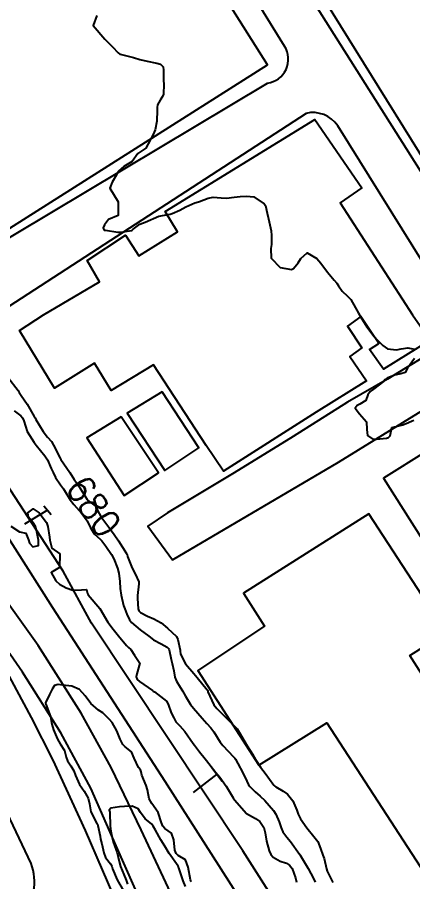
# Model space of a CAD drawing. Header units: metres. Extents: x 292545 to 299085, y 7450245 to 7463078.
# Drawn here: x 296736.6 to 296795, y 7454166.3 to 7454293.8 of the extents above; entities that cross this region are included whole.
import ezdxf
from ezdxf.enums import TextEntityAlignment as Align

# ---------------------------------------------------------------- set-up
doc = ezdxf.new("R2010")
doc.units = ezdxf.units.M
for name, color, linetype in [('Cotas', 45, 'Continuous'), ('Curvas de Nivel 1m', 11, 'Continuous'), ('Curvas de Nivel 5m', 15, 'Continuous'), ('Edificações', 30, 'Continuous'), ('Linha Férrea', 20, 'Continuous'), ('Pórtico', 62, 'Continuous'), ('Vias Primárias', 230, 'Continuous')]:
    doc.layers.add(name, color=color, linetype=linetype)
doc.styles.add('Style-STANDARD', font='STANDARD.shx')

msp = doc.modelspace()

# ---------------------------------------------------------------- linework, layer by layer
at = {"layer": 'Curvas de Nivel 1m', "flags": 128}
for points, elevation in [([(296748.34, 7454294.1), (296747.79, 7454292.64), (296749.52, 7454290.62), (296749.77, 7454290.37), (296750.63, 7454289.48), (296751.47, 7454288.59), (296751.75, 7454288.42), (296751.99, 7454288.34), (296753.74, 7454287.89), (296754.67, 7454287.63), (296755.74, 7454287.36), (296757.2, 7454287.06), (296757.73, 7454286.92), (296758.13, 7454286.52), (296758.19, 7454286.05), (296758.19, 7454284.52), (296758.22, 7454283.99), (296758.17, 7454282.52), (296758.03, 7454282.16), (296757.67, 7454281.6), (296757.27, 7454280.91), (296757.24, 7454280.53), (296757.26, 7454280.14), (296757.17, 7454278.53), (296756.92, 7454277.22), (296756.64, 7454276.53), (296755.58, 7454274.55), (296754.38, 7454273.76), (296753.56, 7454272.57), (296752.3, 7454271.84), (296751.54, 7454271.12), (296751.32, 7454270.81), (296751.22, 7454270.6), (296750.59, 7454269.54), (296750.23, 7454268.61), (296751.49, 7454266.6), (296751.46, 7454264.6), (296750.08, 7454263.99), (296749.45, 7454263.22), (296749.29, 7454262.77), (296749.31, 7454262.62), (296749.44, 7454262.46), (296749.63, 7454262.43), (296751.44, 7454262.15), (296751.88, 7454262.15), (296753.44, 7454262.41), (296753.56, 7454262.45), (296753.69, 7454262.57), (296754.7, 7454263.3), (296755.45, 7454263.61), (296757.46, 7454264.52), (296759.17, 7454264.8), (296759.47, 7454264.88), (296760.59, 7454265.37), (296761.48, 7454265.89), (296762.8, 7454266.46), (296763.33, 7454266.6), (296763.49, 7454266.66), (296764.75, 7454267.18), (296765.5, 7454267.3), (296766.69, 7454267.22), (296767.49, 7454267.18), (296768.6, 7454267.29), (296769.5, 7454267.4), (296770.41, 7454267.46), (296771.5, 7454267.34), (296773.04, 7454266.34), (296773.22, 7454266.07), (296773.47, 7454264.95), (296773.61, 7454264.33), (296773.67, 7454264.12), (296774.08, 7454262.32), (296774.11, 7454261.65), (296774.09, 7454260.32), (296774.01, 7454259.72), (296774.06, 7454258.32), (296775.37, 7454256.92), (296777.04, 7454256.62), (296777.37, 7454256.8), (296778.03, 7454257.63), (296778.46, 7454258.27), (296779.4, 7454259.09), (296780.81, 7454258.25), (296781.38, 7454257.59), (296782.38, 7454256.23), (296783.35, 7454255.08), (296783.77, 7454254.64), (296784.01, 7454254.21), (296784.56, 7454253.43), (296785.33, 7454252.72), (296785.82, 7454252.19), (296786.49, 7454251), (296786.93, 7454250.17), (296787.29, 7454249.59), (296788.19, 7454248.16), (296789.25, 7454246.74), (296789.82, 7454246.14), (296790.54, 7454245.44), (296791.23, 7454244.93), (296792.54, 7454244.8), (296793.23, 7454244.92), (296794.25, 7454245.1), (296795.23, 7454244.88)], 679), ([(296795.22, 7454243.49), (296794.18, 7454242.09), (296793.85, 7454241.43), (296793.19, 7454241.24), (296792.26, 7454241.03), (296791.18, 7454240.59), (296790.89, 7454240.41), (296790.62, 7454240.13), (296789.16, 7454238.99), (296788.65, 7454238.66), (296788.34, 7454238.16), (296788.01, 7454237.29), (296787.14, 7454236.75), (296786.74, 7454236.57), (296786.44, 7454236.18), (296787.12, 7454235.36), (296788.11, 7454234.16), (296788.2, 7454233.05), (296788.26, 7454232.16), (296789.07, 7454231.62), (296789.6, 7454231.62), (296791.08, 7454231.74), (296791.36, 7454231.83), (296791.63, 7454232.11), (296791.87, 7454233.33), (296793.1, 7454233.63), (296793.48, 7454233.72), (296794.35, 7454234.09), (296794.87, 7454234.32), (296795.11, 7454234.4)], 679), ([(296736.14, 7454235.79), (296737.12, 7454235.03), (296737.36, 7454234.76), (296737.57, 7454234.29), (296738.04, 7454232.75), (296739.07, 7454231.12), (296739.36, 7454230.74), (296740.64, 7454229.13), (296740.95, 7454228.72), (296741.03, 7454228.57), (296741.6, 7454227.3), (296741.89, 7454226.71), (296742.25, 7454225.94), (296742.99, 7454224.89), (296743.14, 7454224.69), (296743.4, 7454224.28), (296744.41, 7454222.68), (296744.96, 7454221.99), (296746.12, 7454220.66), (296746.93, 7454219.55), (296747.37, 7454218.64), (296747.93, 7454217.66), (296748.89, 7454216.8), (296749.08, 7454216.62), (296749.67, 7454215.83), (296750.52, 7454214.6), (296750.86, 7454213.94), (296751.37, 7454212.59), (296751.57, 7454211.86), (296751.74, 7454210.59), (296751.8, 7454209.6), (296751.94, 7454208.59), (296752.29, 7454207.07), (296752.46, 7454206.58), (296752.77, 7454205.8), (296753.15, 7454204.97), (296753.45, 7454204.57), (296754.74, 7454203.49), (296756, 7454202.54), (296756.72, 7454202.03), (296757.81, 7454201.42), (296758.71, 7454200.91), (296758.92, 7454200.72), (296759.02, 7454200.51), (296759.29, 7454199.1), (296759.44, 7454198.5), (296759.71, 7454197.45), (296759.87, 7454196.49), (296760.08, 7454195.92), (296760.64, 7454195.04), (296760.98, 7454194.48), (296761.42, 7454193.68), (296762.14, 7454192.46), (296762.6, 7454191.91), (296763.9, 7454190.45), (296764.58, 7454189.65), (296765.15, 7454189.01), (296765.6, 7454188.42), (296766.54, 7454186.93), (296766.94, 7454186.41), (296768.52, 7454184.77), (296768.69, 7454184.56), (296768.79, 7454184.39), (296769.12, 7454183.77), (296769.87, 7454182.38), (296770.47, 7454181.16), (296770.74, 7454180.64), (296770.93, 7454180.36), (296771.68, 7454179.57), (296772.45, 7454178.94), (296773.12, 7454178.33), (296774.42, 7454176.85), (296774.76, 7454176.31), (296775.25, 7454175.16), (296775.55, 7454174.3), (296775.79, 7454173.7), (296776.38, 7454172.92), (296776.9, 7454172.28), (296778.24, 7454170.38), (296778.31, 7454170.27), (296778.33, 7454170.26), (296778.34, 7454170.23), (296779.54, 7454168.26), (296780.3, 7454166.82), (296780.58, 7454166.25)], 681), ([(296735.62, 7454218.78), (296736.91, 7454217.96), (296737.87, 7454217.72), (296738.25, 7454216.75), (296738.39, 7454216.25), (296738.88, 7454215.73), (296739.71, 7454215.91), (296739.73, 7454216.73), (296739.45, 7454218.19), (296739.29, 7454218.74), (296738.92, 7454219.28), (296738.27, 7454220.08), (296738.13, 7454220.75), (296738.95, 7454221.34), (296739.81, 7454220.73), (296740.92, 7454219.3), (296741.12, 7454218.72), (296741.35, 7454217.17), (296741.41, 7454216.71), (296741.7, 7454215.53), (296742.87, 7454214.7), (296742.84, 7454212.7), (296741.61, 7454211.93), (296742.27, 7454210.71), (296742.82, 7454210.2), (296743.83, 7454209.7), (296744.81, 7454209.31), (296746.08, 7454209.39), (296746.81, 7454209.41), (296746.98, 7454208.82), (296747.05, 7454208.65), (296748.77, 7454206.62), (296749.94, 7454204.61), (296750.74, 7454203.56), (296751.53, 7454202.59), (296752.71, 7454201.15), (296753.01, 7454200.88), (296753.33, 7454200.57), (296753.88, 7454199.75), (296754.68, 7454198.55), (296754.22, 7454197), (296754.16, 7454196.56), (296754.27, 7454196.17), (296754.65, 7454195.88), (296756.54, 7454194.53), (296756.63, 7454194.46), (296756.84, 7454194.32), (296758.61, 7454192.94), (296758.85, 7454192.51), (296759.32, 7454191.23), (296759.68, 7454190.49), (296760.01, 7454189.92), (296760.57, 7454189.3), (296761.34, 7454188.47), (296762.54, 7454186.73), (296762.73, 7454186.46), (296763.48, 7454185.5), (296764.34, 7454184.44), (296764.51, 7454184.23), (296765.92, 7454182.42), (296766.17, 7454182.1), (296766.48, 7454181.75), (296767.43, 7454180.4), (296768.45, 7454178.71), (296768.67, 7454178.39), (296770.41, 7454176.37), (296771.73, 7454175.67), (296772.4, 7454175.21), (296772.99, 7454174.33), (296773.19, 7454173.53), (296773.37, 7454172.33), (296773.77, 7454170.9), (296774.01, 7454170.32), (296774.34, 7454169.96), (296775.41, 7454169.38), (296776.33, 7454169.06), (296776.79, 7454168.76), (296777.14, 7454168.29), (296777.66, 7454166.92), (296777.79, 7454166.28)], 682), ([(296762.29, 7454166.29), (296762.22, 7454166.39), (296762.19, 7454166.46), (296762.16, 7454166.6), (296761.83, 7454168.47), (296761.4, 7454169.54), (296760.34, 7454170.2), (296760.04, 7454170.49), (296759.86, 7454170.98), (296759.71, 7454172.49), (296759.37, 7454173.48), (296758.39, 7454174.18), (296758.08, 7454174.51), (296757.89, 7454175.03), (296757.37, 7454176.52), (296756.43, 7454177.87), (296756.05, 7454178.54), (296755.79, 7454179.87), (296755.62, 7454180.54), (296754.99, 7454182.05), (296754.87, 7454182.55), (296754.78, 7454182.84), (296754.5, 7454183.17), (296753.83, 7454184.57), (296753.44, 7454185.48), (296752.53, 7454186.24), (296752.16, 7454186.58), (296751.77, 7454187.36), (296751.27, 7454188.59), (296750.58, 7454189.82), (296750.22, 7454190.24), (296749.88, 7454190.61), (296749.2, 7454191.24), (296748.59, 7454191.64), (296747.45, 7454192.64), (296746.62, 7454193.73), (296745.78, 7454194.66), (296744.64, 7454195.19), (296743.29, 7454195.34), (296742.64, 7454195.41), (296742.09, 7454195.25), (296741.75, 7454194.71), (296741.37, 7454193.96), (296740.78, 7454192.72), (296740.83, 7454192.5), (296741.49, 7454190.71), (296741.71, 7454189.57), (296741.96, 7454188.71), (296742.54, 7454187.35), (296742.94, 7454186.69), (296743.54, 7454185.7), (296743.83, 7454184.68), (296744.01, 7454184.18), (296744.5, 7454183.42), (296744.92, 7454182.67), (296745.17, 7454181.98), (296745.76, 7454180.66), (296746.45, 7454179.68), (296747.06, 7454178.64), (296747.23, 7454177.84), (296747.43, 7454176.64), (296748.39, 7454174.81), (296748.47, 7454174.7), (296748.49, 7454174.63), (296748.81, 7454173.05), (296748.9, 7454172.62), (296749.07, 7454171.91), (296749.37, 7454170.61), (296749.61, 7454169.88), (296750.33, 7454168.97), (296750.54, 7454168.6), (296750.67, 7454168.24), (296751.34, 7454166.59), (296752.28, 7454164.96)], 682), ([(296761.41, 7454165.6), (296761.07, 7454166.48), (296760.42, 7454168.38), (296760.4, 7454168.49), (296760.37, 7454168.54), (296760.32, 7454168.6), (296759.01, 7454170.5), (296758.36, 7454171.58), (296757.78, 7454172.52), (296756.97, 7454173.94), (296756.65, 7454174.53), (296756.4, 7454174.88), (296755.47, 7454175.61), (296754.77, 7454176.55), (296754.42, 7454177.06), (296753.54, 7454177.46), (296752.43, 7454177.43), (296751.66, 7454177.36), (296750.42, 7454177.17), (296750.14, 7454176.88), (296750.24, 7454176.6), (296750.27, 7454176.46), (296750.29, 7454174.6), (296750.3, 7454174.51), (296750.38, 7454173.79), (296750.63, 7454172.6), (296750.76, 7454172.2), (296751.32, 7454170.59), (296751.61, 7454169.31), (296751.83, 7454168.58), (296752.31, 7454167.39), (296752.64, 7454166.58), (296752.88, 7454165.99)], 681)]:
    msp.add_lwpolyline(points, dxfattribs=dict(at, elevation=elevation))
at = {"layer": 'Curvas de Nivel 5m', "elevation": 680, "flags": 128}
msp.add_lwpolyline([(296735.18, 7454240.73), (296736.72, 7454238.77), (296736.88, 7454238.5), (296737.15, 7454238.06), (296738.05, 7454236.75), (296739.11, 7454234.93), (296739.21, 7454234.74), (296739.35, 7454234.5), (296740.42, 7454232.73), (296741.07, 7454231.9), (296741.64, 7454231.28), (296741.95, 7454230.71), (296742.92, 7454228.8), (296742.99, 7454228.69), (296743.01, 7454228.66), (296743.03, 7454228.62), (296744.33, 7454226.68), (296745, 7454225.66), (296745.66, 7454224.66), (296746.9, 7454222.71), (296746.94, 7454222.65), (296746.96, 7454222.63), (296748.08, 7454221.76), (296748.7, 7454220.62), (296748.94, 7454220.18), (296750.13, 7454218.61), (296750.9, 7454217.55), (296751.55, 7454216.59), (296752.73, 7454214.73), (296752.79, 7454214.58), (296752.87, 7454214.32), (296753.53, 7454212.57), (296754.01, 7454211.74), (296754.51, 7454210.55), (296754.52, 7454210.26), (296754.32, 7454208.56), (296754.32, 7454208.09), (296754.43, 7454206.56), (296754.52, 7454206.3), (296754.77, 7454206.03), (296755.8, 7454205.5), (296756.76, 7454205.1), (296757.81, 7454204.52), (296758.74, 7454203.72), (296760.08, 7454202.49), (296760.31, 7454202.08), (296760.61, 7454200.48), (296760.62, 7454200.4), (296760.7, 7454199.87), (296761.43, 7454198.47), (296762.66, 7454197.02), (296763.15, 7454196.46), (296764.63, 7454194.65), (296764.73, 7454194.53), (296764.72, 7454194.44), (296764.73, 7454194.34), (296765.58, 7454192.43), (296766.04, 7454191.86), (296766.59, 7454191.33), (296767.51, 7454190.4), (296768.57, 7454189.36), (296769.06, 7454188.87), (296769.36, 7454188.38), (296770.53, 7454186.36), (296771.29, 7454185.13), (296771.73, 7454184.35), (296772.5, 7454183.22), (296773.17, 7454182.33), (296774.47, 7454180.58), (296774.58, 7454180.44), (296774.75, 7454180.32), (296775.85, 7454179.69), (296776.45, 7454179.25), (296777.25, 7454178.28), (296777.84, 7454176.86), (296778.05, 7454176.27), (296778.41, 7454175.62), (296779.33, 7454174.26), (296780.37, 7454173), (296780.97, 7454172.24), (296781.34, 7454171.22), (296781.68, 7454170.23), (296781.87, 7454169.76), (296782.23, 7454168.22), (296782.32, 7454167.87), (296783.15, 7454166.21)], dxfattribs=at)
at = {"layer": 'Edificações'}
for points in [[(296859.86, 7454249.95), (296807.25, 7454331.05), (296773.85, 7454309.38), (296810.82, 7454249.95)], [(296740.47, 7454249.95), (296748.74, 7454254.83), (296746.89, 7454257.95), (296752.55, 7454261.68), (296754.54, 7454258.67), (296760.26, 7454262.2), (296758.43, 7454265.17), (296780.51, 7454278.78), (296787.46, 7454268.67), (296784.24, 7454266.47), (296794.9, 7454249.95)], [(296794.9, 7454249.95), (296797.52, 7454246.22), (296790.62, 7454241.92), (296788.58, 7454244.82), (296789.95, 7454245.72), (296787.31, 7454249.71), (296785.33, 7454248.28), (296787.44, 7454245.09), (296785.65, 7454243.8), (296788.13, 7454240.23), (296780.71, 7454235.61), (296767.05, 7454226.89), (296764.49, 7454230.65), (296756.72, 7454242.57), (296750.47, 7454238.79), (296747.97, 7454242.8), (296742.11, 7454239.14), (296736.9, 7454247.64), (296740.47, 7454249.95)]]:
    msp.add_lwpolyline(points, dxfattribs=at)
for points in [[(296754.29, 7454317.3), (296711.21, 7454290.07), (296730.46, 7454259.61), (296773.54, 7454286.83)], [(296757.99, 7454238.61), (296752.82, 7454235.46), (296758.38, 7454226.98), (296763.39, 7454230.35)], [(296751.92, 7454234.92), (296746.84, 7454231.8), (296752.37, 7454223.29), (296757.44, 7454226.62)], [(296814.56, 7454188.4), (296819.46, 7454180.74), (296832.26, 7454188.74), (296803.51, 7454233.93), (296790.63, 7454225.84), (296809.32, 7454196.41), (296800.23, 7454190.74), (296794.52, 7454199.68), (296799.9, 7454203.09), (296788.46, 7454220.58), (296769.99, 7454208.88), (296773.1, 7454204), (296763.24, 7454197.48), (296772.23, 7454183.51), (296782.28, 7454189.78), (296797.32, 7454166.63), (296810.42, 7454174.87), (296805.59, 7454182.91)]]:
    msp.add_lwpolyline(points, close=True, dxfattribs=at)
at = {"layer": 'Linha Férrea', "linetype": 'Continuous'}
for points in [[(296609.89, 7454410.99), (296628.63, 7454382.18), (296650.56, 7454347.76), (296671.87, 7454315.12), (296691.55, 7454284.98), (296714.32, 7454249.85), (296718.57, 7454243.23), (296730.63, 7454224.26), (296741.77, 7454206.8), (296758.39, 7454181.15), (296774.9, 7454155.28), (296789.69, 7454132.19), (296801.76, 7454113.01), (296812.99, 7454095.34), (296829.77, 7454069.27), (296849.15, 7454038.21), (296869.37, 7454004.52), (296888.14, 7453970.96), (296899.21, 7453948.97), (296911.12, 7453924.01), (296921.51, 7453898.63)], [(296787.2, 7454143.7), (296769.88, 7454170.87), (296747.53, 7454204.45), (296743.36, 7454212.12), (296730.41, 7454231.94), (296718.89, 7454250.11), (296707.9, 7454266.84), (296693.05, 7454290.23), (296678.94, 7454311.29), (296664.4, 7454334.32), (296650.88, 7454354.79)]]:
    msp.add_lwpolyline(points, dxfattribs=at)
at = {"layer": 'Pórtico'}
for points in [[(296741.04, 7454221.14), (296737.66, 7454219.09)], [(296740.51, 7454221.78), (296741.58, 7454220.49)], [(296765.25, 7454183.21), (296766.81, 7454181.17)], [(296766.05, 7454182.17), (296762.55, 7454179.49)]]:
    msp.add_lwpolyline(points, dxfattribs=at)
at = {"layer": 'Vias Primárias'}
for points in [[(296801.27, 7454249.95), (296783.88, 7454277.83, 0.310531), (296779.21, 7454279.67), (296735.36, 7454251.17), (296730.89, 7454258.65), (296773.52, 7454284.1, 0.537852), (296776.05, 7454289.57), (296760.27, 7454315.12, 0.519067), (296752.97, 7454318.12), (296709.59, 7454290.44), (296705.73, 7454296.76), (296749.37, 7454323.39, 0.499759), (296752.31, 7454329.68), (296748.02, 7454337.74), (296721.5, 7454386.47), (296716, 7454399.42)], [(296809.55, 7454249.95), (296772.42, 7454308.61, -0.460557), (296773.91, 7454313.43), (296803.73, 7454332.16, -0.40875), (296812.22, 7454330.3), (296834.6, 7454295.42), (296855.12, 7454263.64), (296863.62, 7454249.95)], [(296801.27, 7454249.95, -0.212045), (296799.19, 7454245.33), (296791.23, 7454240.46), (296785.35, 7454237.05), (296777.31, 7454232), (296768.6, 7454226.66), (296758.76, 7454220.74), (296755.84, 7454218.79), (296759.51, 7454213.8), (296784.02, 7454228.21), (296806.58, 7454242.13), (296814.67, 7454229.35), (296819.56, 7454221.43), (296825.1, 7454212.72), (296830.67, 7454203.79), (296837.55, 7454193.46, -0.293038), (296838.66, 7454186.96, -0.164548), (296836.4, 7454184.17), (296817.85, 7454172.67), (296799, 7454160.64)]]:
    msp.add_lwpolyline(points, format="xyb", dxfattribs=at)
at = {"layer": 'Vias Primárias', "elevation": 699.43}
msp.add_lwpolyline([(296738.63, 7454169.01), (296734.23, 7454178.36), (296726.74, 7454193.53), (296719.84, 7454207.12), (296712.1, 7454219.66), (296704.04, 7454231.49), (296692.84, 7454245.31), (296688.59, 7454249.95)], dxfattribs=at)
at = {"layer": 'Vias Primárias'}
for points in [[(296760.35, 7454162.33), (296754.87, 7454174), (296750.47, 7454183.18), (296746.04, 7454191.19), (296739.67, 7454201.18), (296729.91, 7454214.78), (296718.45, 7454230.67), (296710.44, 7454240.89), (296702.09, 7454249.95)], [(296760.87, 7454149.76), (296751.21, 7454171.61), (296747.45, 7454180.12), (296743.03, 7454188.3), (296737.34, 7454197.26), (296730.88, 7454206.54), (296724.62, 7454215.96), (296720.48, 7454222.01), (296725.35, 7454213.83), (296730.01, 7454206.02), (296734.68, 7454197.99), (296738.65, 7454190.57), (296741.86, 7454184.25), (296746.6, 7454173.89), (296751.64, 7454162.27)]]:
    msp.add_lwpolyline(points, dxfattribs=at)
at = {"layer": 'Vias Primárias', "elevation": 699.43}
msp.add_lwpolyline([(296615.68, 7454029.67), (296621.54, 7454038.92), (296628.57, 7454048.15), (296640.94, 7454062.24), (296655.92, 7454078.61), (296672.07, 7454095.74), (296687.04, 7454111.5), (296702.81, 7454127.59), (296709.34, 7454134.35), (296728.52, 7454152.1), (296735.21, 7454158.13, 0.120478), (296739.01, 7454164.93, 0.13764), (296738.63, 7454169.01, 3.946785)], format="xyb", dxfattribs=at)

# ---------------------------------------------------------------- texts
at = {"layer": 'Cotas', "style": 'Style-STANDARD'}
msp.add_text('680', height=4, rotation=305.0317, dxfattribs=at).set_placement((296747.86, 7454221.72, 680), align=Align.MIDDLE_CENTER)

doc.saveas('drawing.dxf')
